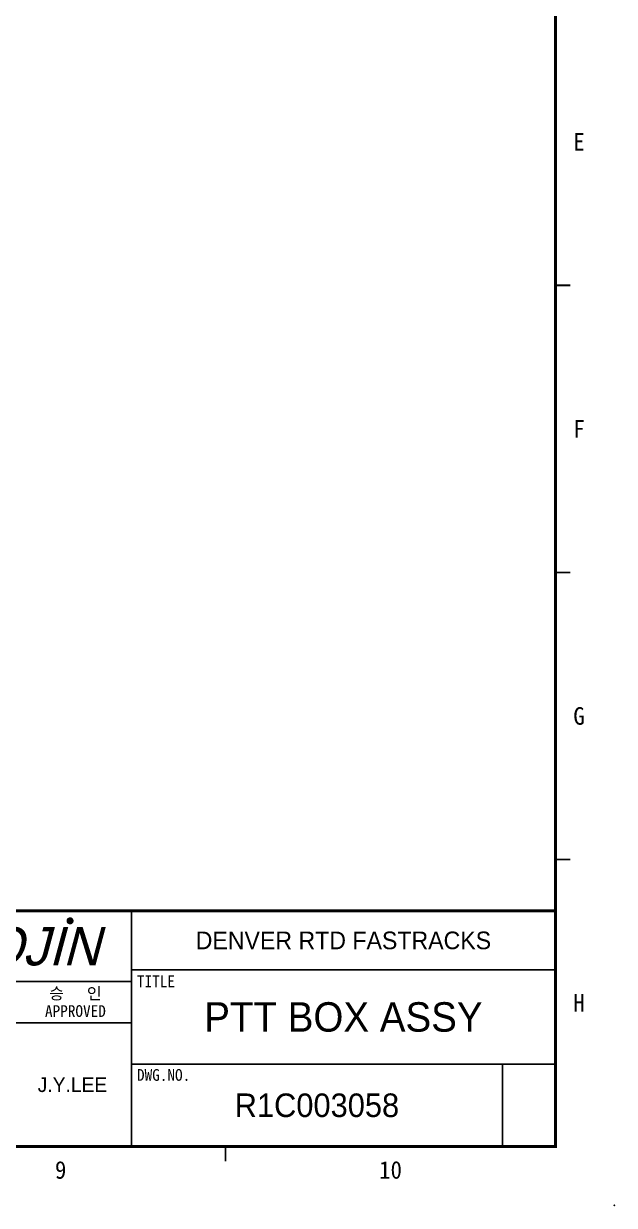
# Model space of a CAD drawing. Extents: x 2 to 587, y 5 to 415.
# Drawn here: x 486.7 to 587, y 5 to 205.7 of the extents above; entities that cross this region are included whole.
import ezdxf
from ezdxf.enums import TextEntityAlignment as Align

# ---------------------------------------------------------------- set-up
doc = ezdxf.new("R2010")
doc.units = 0
doc.header["$LTSCALE"] = 5
doc.header["$MEASUREMENT"] = 0
doc.layers.get('0').update_dxf_attribs({"linetype": 'CONTINUOUS', "lineweight": 25})
doc.layers.add('4', color=4, linetype='CONTINUOUS', lineweight=18)
for name, color, linetype in [('SHEET', 3, 'CONTINUOUS'), ('WJDMS_FRAME', 7, 'CONTINUOUS'), ('문자', 4, 'CONTINUOUS'), ('테두리', 3, 'CONTINUOUS')]:
    doc.layers.add(name, color=color, linetype=linetype)
doc.styles.add('MARK', font='ARLRDBD.TTF')
doc.styles.add('굴림', font='')
doc.styles.add('굴림체', font='')
doc.styles.get('굴림').set_extended_font_data('Gulim')
doc.styles.get('굴림체').set_extended_font_data('GulimChe')

# ---------------------------------------------------------------- blocks, each defined once
blk = doc.blocks.new('B')
at = {"layer": '문자'}
blk.add_hatch(color=256, dxfattribs=at).paths.add_polyline_path([(13.79, 10), (15.31, 6), (16.84, 10)])
at = {"color": 4, "const_width": 0.6}
blk.add_lwpolyline([(48.46, 10.32, 1), (49.06, 10.32, 1)], format="xyb", close=True, dxfattribs=at)
at = {"layer": '문자'}
for p, q in [((10.73, 2), (7.68, 10)), ((7.68, 10), (10.09, 10)), ((11.94, 5.16), (10.09, 10)), ((10.73, 10), (13.15, 10)), ((13.79, 2), (10.73, 10)), ((14.99, 5.16), (13.15, 10)), ((13.79, 10), (16.84, 10)), ((15.31, 6), (13.79, 10)), ((16.84, 10), (15.31, 6)), ((11.94, 5.16), (10.73, 2)), ((14.99, 5.16), (13.79, 2))]:
    blk.add_line(p, q, dxfattribs=at)
at = {"layer": '문자', "style": 'MARK', "oblique": 15}
blk.add_text('WOOJIN', height=6.5, dxfattribs=at).set_placement((36.4, 6), align=Align.MIDDLE_CENTER)
blk = doc.blocks.new('WJDMS_A2')
blk.add_point((587, 5))
at = {"layer": 'SHEET'}
for p, q in [((505, 55), (505, 15)), ((577, 45), (505, 45)), ((505, 43), (426, 43)), ((505, 36), (426, 36)), ((577, 29), (505, 29)), ((568, 29), (568, 15))]:
    blk.add_line(p, q, dxfattribs=at)
at = {"layer": '테두리'}
for points, const_width in [([(17, 405), (17, 15), (577, 15), (577, 405), (17, 405)], 0.5), ([(579.5, 161.25), (577, 161.25)], 0.3), ([(579.5, 112.5), (577, 112.5)], 0.3), ([(579.5, 63.75), (577, 63.75)], 0.3), ([(17, 55), (577, 55)], 0.5), ([(521, 12.5), (521, 15)], 0.3)]:
    blk.add_lwpolyline(points, dxfattribs=dict(at, const_width=const_width))
blk.add_blockref('B', (445.83, 43))
at = {"color": 4, "style": '굴림'}
for tag, height, p in [('DWG_DATE', 2.5, (475, 39.5)), ('DWG_DRAW', 2.5, (475, 32.5)), ('DWG_DESIGNED', 2.5, (475, 25.5)), ('DWG_APPROVED', 2.5, (495, 25.5)), ('DWG_REV', 4, (572.5, 22)), ('DWG_WEIGHT', 2.5, (443, 18.5)), ('DWG_CHECKED', 2.5, (475, 18.5))]:
    blk.add_attdef(tag, text='', height=height, dxfattribs=at).set_placement(p, align=Align.MIDDLE_CENTER)
at = {"layer": '4', "style": '굴림'}
for tag, p in [('DWG_NAME1', (541, 41)), ('DWG_NAME2', (540.3, 32.92))]:
    blk.add_attdef(tag, text='', height=5, dxfattribs=at).set_placement(p, align=Align.MIDDLE_CENTER)
at = {"layer": '문자', "style": '굴림체'}
for s, p in [('E', (581, 185.62)), ('F', (581, 136.88)), ('G', (581, 88.12)), ('H', (581, 39.38)), ('9', (493, 11)), ('10', (549, 11))]:
    blk.add_text(s, height=3, dxfattribs=at).set_placement(p, align=Align.MIDDLE)
for s, p in [('승   인', (495.5, 41)), ('APPROVED', (495.5, 38))]:
    blk.add_text(s, height=2, dxfattribs=at).set_placement(p, align=Align.MIDDLE_CENTER)
for s, p in [('TITLE', (505.95, 42.05)), ('DWG.NO.', (505.95, 26.15))]:
    blk.add_text(s, height=2, dxfattribs=at).set_placement(p)
at = {"layer": '문자', "style": '굴림'}
for tag, height, p in [('DWG_CARNAME1', 3, (541, 52.5)), ('DWG_CARNAME2', 3, (540.3, 47.45)), ('SCALE', 2.5, (438, 25.5)), ('DWG_NO', 4, (536.5, 22))]:
    blk.add_attdef(tag, text='', height=height, dxfattribs=at).set_placement(p, align=Align.MIDDLE_CENTER)

msp = doc.modelspace()

# ---------------------------------------------------------------- block references
at = {"layer": 'WJDMS_FRAME'}
ref = msp.add_blockref('WJDMS_A2', (0, 0), dxfattribs=at)
ref.add_attrib('DWG_NO', 'R1C003058', dxfattribs={"layer": '문자', "height": 4, "style": '굴림'}).set_placement((536.5, 22), align=Align.MIDDLE_CENTER)
ref.add_attrib('DWG_NAME1', 'PTT BOX ASSY', dxfattribs={"layer": '4', "height": 5, "style": '굴림'}).set_placement((541, 37), align=Align.MIDDLE_CENTER)
ref.add_attrib('DWG_CARNAME1', 'DENVER RTD FASTRACKS', dxfattribs={"layer": '문자', "height": 3, "style": '굴림'}).set_placement((541, 50), align=Align.MIDDLE_CENTER)
ref.add_attrib('DWG_APPROVED', 'J.Y.LEE', dxfattribs={"layer": '0', "color": 4, "height": 2.5, "style": '굴림'}).set_placement((495, 25.5), align=Align.MIDDLE_CENTER)

doc.saveas('drawing.dxf')
